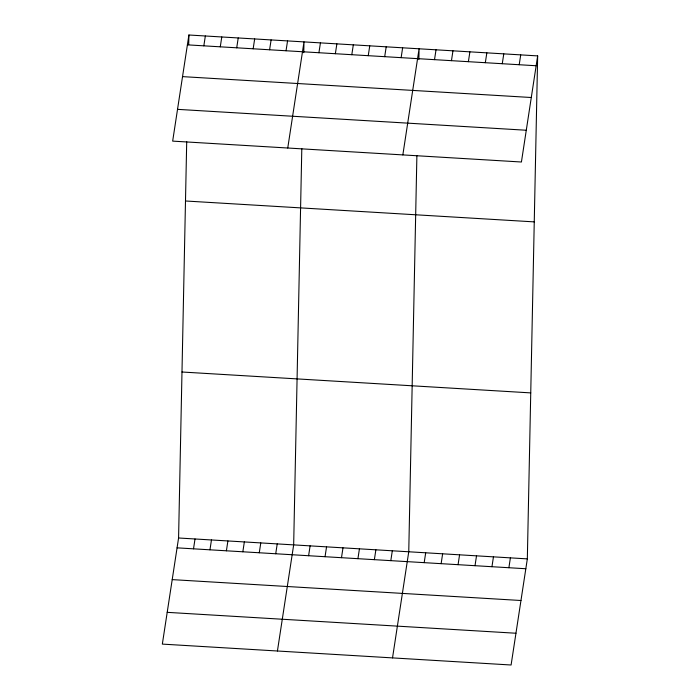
<?xml version="1.0" encoding="UTF-8"?>
<svg xmlns="http://www.w3.org/2000/svg" width="700" height="700" viewBox="0 0 700 700"><rect width="100%" height="100%" fill="white"/><g stroke="black" fill="none" stroke-linecap="round" stroke-linejoin="round"><path stroke-width="1.05" d="M537.661 55.895L521.421 162.006L172.664 141.12L188.904 35L537.661 55.895L527.336 558.88L511.096 665L162.339 644.105L178.579 537.994L186.707 141.706M188.702 44.704L188.904 35M301.805 148.601L293.668 544.889L277.428 651M303.765 52.675L303.993 41.895L287.752 148.015M416.894 155.496L408.756 551.784L392.525 657.895M418.863 59.57L419.081 48.79L402.841 154.91M203.831 45.841L205.345 35.989M220.273 46.83L221.786 36.969M236.714 47.81L238.227 37.958M253.155 48.799L254.669 38.938M269.596 49.779L271.11 39.926M193.515 548.835L195.02 538.974M286.037 50.768L287.551 40.906M209.956 549.815L211.461 539.962M226.398 550.804L227.902 540.942M318.92 52.736L320.434 42.875M242.839 551.784L244.344 541.931M335.361 53.716L336.875 43.864M259.28 552.773L260.785 542.911M351.803 54.705L353.316 44.852M275.721 553.753L277.226 543.9M368.244 55.694L369.757 45.833M384.694 56.674L386.199 46.821M308.604 555.73L310.109 545.869M401.135 57.663L402.64 47.801M325.045 556.71L326.55 546.858M341.486 557.699L342.991 547.837M357.928 558.679L359.433 548.826M434.516 59.658L436.021 49.805M374.369 559.668L375.874 549.806M451.456 60.672L452.961 50.82M390.81 560.648L392.315 550.795M468.387 61.688L469.901 51.835M485.327 62.703L486.841 52.85M424.191 562.651L425.696 552.79M502.267 63.717L503.781 53.865M441.131 563.666L442.636 553.805M519.207 64.733L520.721 54.88M458.071 564.681L459.576 554.82M475.011 565.696L476.516 555.835M491.951 566.711L493.456 556.85M508.891 567.726L510.396 557.865M187.39 44.852L536.148 65.748M182.534 76.624L531.291 97.51M177.52 109.349L526.278 130.244M185.491 200.987L534.258 221.883M181.982 372.006L530.74 392.892M178.579 537.994L527.336 558.88M177.074 547.846L525.831 568.741M172.209 579.617L520.966 600.504M167.204 612.343L515.961 633.238"/></g></svg>
